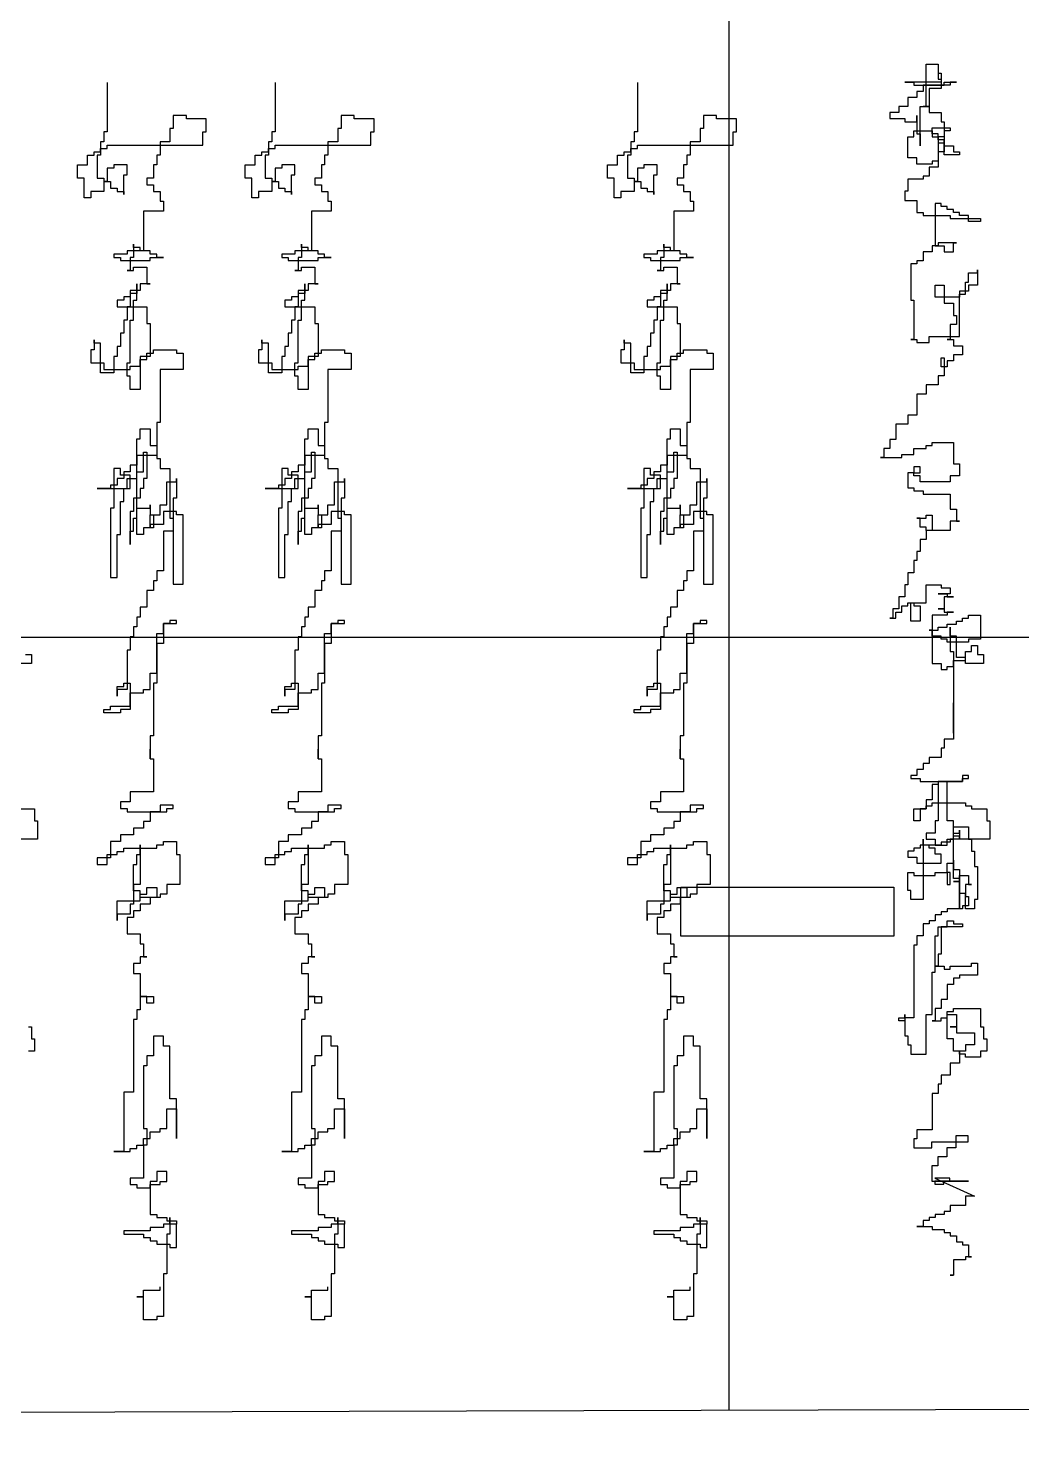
# Model space of a CAD drawing. Extents: x 225307 to 340959, y 27372 to 84205.
# Drawn here: x 326541 to 327859, y 73647 to 75539 of the extents above; entities that cross this region are included whole.
import ezdxf

# ---------------------------------------------------------------- set-up
doc = ezdxf.new("R2010")
doc.units = 0
doc.header["$MEASUREMENT"] = 0
doc.layers.get('0').update_dxf_attribs({"linetype": 'CONTINUOUS'})
for name, color, linetype in [('3', 7, 'CONTINUOUS'), ('PH', 8, 'CONTINUOUS'), ('道路', 3, 'CONTINUOUS')]:
    doc.layers.add(name, color=color, linetype=linetype)

msp = doc.modelspace()

# ---------------------------------------------------------------- linework, layer by layer
at = {"color": 251}
for points in [[(327748.5, 75491.6), (327748.5, 75479.5), (327752.6, 75479.5), (327752.6, 75467.5), (327704.3, 75467.5), (327716.4, 75467.5), (327716.4, 75463.5), (327756.6, 75463.5), (327756.6, 75467.5), (327772.7, 75467.5), (327764.6, 75467.5), (327764.6, 75463.5), (327728.4, 75463.5), (327728.4, 75455.4), (327720.4, 75455.4), (327720.4, 75447.4), (327708.3, 75447.4), (327708.3, 75435.3), (327696.3, 75435.3), (327696.3, 75427.3), (327684.2, 75427.3), (327684.2, 75419.3), (327704.3, 75419.3), (327704.3, 75415.2), (327720.4, 75415.2), (327720.4, 75423.3), (327720.4, 75399.2), (327724.4, 75399.2), (327724.4, 75383.1), (327724.4, 75435.3), (327732.5, 75435.3), (327732.5, 75491.6), (327748.5, 75491.6), (327748.5, 75471.5), (327752.6, 75471.5), (327752.6, 75459.4), (327736.5, 75459.4), (327736.5, 75435.3), (327728.4, 75435.3), (327736.5, 75435.3), (327736.5, 75427.3), (327752.6, 75427.3), (327752.6, 75415.2), (327756.6, 75415.2), (327756.6, 75375.1), (327748.5, 75375.1), (327748.5, 75363), (327740.5, 75363), (327740.5, 75359), (327720.4, 75359), (327720.4, 75367), (327708.3, 75367), (327708.3, 75395.2), (327716.4, 75395.2), (327716.4, 75403.2), (327740.5, 75403.2), (327740.5, 75395.2), (327748.5, 75395.2), (327748.5, 75387.1), (327756.6, 75387.1), (327756.6, 75383.1), (327768.7, 75383.1), (327768.7, 75375.1), (327776.7, 75375.1), (327776.7, 75371.1), (327756.6, 75371.1), (327756.6, 75391.1), (327748.5, 75391.1), (327748.5, 75399.2), (327740.5, 75399.2), (327740.5, 75407.2), (327764.6, 75407.2), (327764.6, 75403.2), (327756.6, 75403.2), (327756.6, 75395.2), (327748.5, 75395.2), (327748.5, 75355), (327736.5, 75355), (327736.5, 75342.9), (327728.4, 75342.9), (327728.4, 75338.9), (327708.3, 75338.9), (327708.3, 75322.8), (327704.3, 75322.8), (327704.3, 75310.8), (327720.4, 75310.8), (327720.4, 75294.7), (327728.4, 75294.7), (327728.4, 75290.7), (327764.6, 75290.7), (327764.6, 75286.7), (327804.8, 75286.7), (327804.8, 75282.7), (327788.8, 75282.7), (327788.8, 75290.7), (327776.7, 75290.7), (327776.7, 75294.7), (327768.7, 75294.7), (327768.7, 75298.7), (327760.6, 75298.7), (327760.6, 75302.7), (327752.6, 75302.7), (327752.6, 75306.8), (327744.5, 75306.8), (327744.5, 75250.5), (327756.6, 75250.5), (327756.6, 75242.5), (327768.7, 75242.5), (327768.7, 75254.5), (327772.7, 75254.5), (327748.5, 75254.5), (327748.5, 75250.5), (327740.5, 75250.5), (327740.5, 75242.5), (327728.4, 75242.5), (327728.4, 75230.4), (327720.4, 75230.4), (327720.4, 75226.4), (327712.4, 75226.4), (327712.4, 75178.2), (327716.4, 75178.2), (327716.4, 75126), (327712.4, 75126), (327720.4, 75126), (327720.4, 75121.9), (327736.5, 75121.9), (327736.5, 75130), (327776.7, 75130), (327776.7, 75186.2), (327784.7, 75186.2), (327784.7, 75202.3), (327788.8, 75202.3), (327788.8, 75214.4), (327800.8, 75214.4), (327800.8, 75218.4), (327800.8, 75198.3), (327788.8, 75198.3), (327788.8, 75190.2), (327776.7, 75190.2), (327776.7, 75182.2), (327744.5, 75182.2), (327744.5, 75198.3), (327756.6, 75198.3), (327756.6, 75174.2), (327768.7, 75174.2), (327768.7, 75158.1), (327772.7, 75158.1), (327772.7, 75146), (327764.6, 75146), (327764.6, 75126), (327760.6, 75126), (327768.7, 75126), (327768.7, 75117.9), (327780.7, 75117.9), (327780.7, 75105.9), (327768.7, 75105.9), (327768.7, 75097.8), (327760.6, 75097.8), (327760.6, 75089.8), (327752.6, 75089.8), (327752.6, 75101.8), (327756.6, 75101.8), (327756.6, 75077.7), (327748.5, 75077.7), (327748.5, 75065.7), (327732.5, 75065.7), (327732.5, 75053.6), (327720.4, 75053.6), (327720.4, 75025.5), (327708.3, 75025.5), (327708.3, 75013.5), (327692.2, 75013.5), (327692.2, 74993.4), (327684.2, 74993.4), (327684.2, 74981.3), (327676.2, 74981.3), (327676.2, 74969.3), (327672.1, 74969.3), (327700.3, 74969.3), (327700.3, 74973.3), (327716.4, 74973.3), (327716.4, 74981.3), (327732.5, 74981.3), (327732.5, 74985.3), (327740.5, 74985.3), (327740.5, 74989.3), (327768.7, 74989.3), (327768.7, 74961.2), (327776.7, 74961.2), (327776.7, 74945.1), (327764.6, 74945.1), (327764.6, 74937.1), (327724.4, 74937.1), (327724.4, 74945.1), (327716.4, 74945.1), (327716.4, 74949.2), (327724.4, 74949.2), (327724.4, 74957.2), (327716.4, 74957.2), (327716.4, 74949.2), (327708.3, 74949.2), (327708.3, 74929.1), (327716.4, 74929.1), (327716.4, 74925.1), (327728.4, 74925.1), (327728.4, 74921), (327764.6, 74921), (327764.6, 74901), (327772.7, 74901), (327772.7, 74884.9), (327776.7, 74884.9), (327764.6, 74884.9), (327764.6, 74872.8), (327732.5, 74872.8), (327732.5, 74876.8), (327724.4, 74876.8), (327724.4, 74888.9), (327720.4, 74888.9), (327732.5, 74888.9), (327732.5, 74892.9), (327740.5, 74892.9), (327740.5, 74872.8), (327732.5, 74872.8), (327732.5, 74860.8), (327724.4, 74860.8), (327724.4, 74844.7), (327720.4, 74844.7), (327720.4, 74832.6), (327716.4, 74832.6), (327716.4, 74816.6), (327708.3, 74816.6), (327708.3, 74800.5), (327704.3, 74800.5), (327704.3, 74784.4), (327696.3, 74784.4), (327696.3, 74768.4), (327688.2, 74768.4), (327688.2, 74756.3), (327684.2, 74756.3), (327692.2, 74756.3), (327692.2, 74764.3), (327700.3, 74764.3), (327700.3, 74772.4), (327708.3, 74772.4), (327708.3, 74776.4), (327716.4, 74776.4), (327716.4, 74772.4), (327724.4, 74772.4), (327724.4, 74752.3), (327712.4, 74752.3), (327712.4, 74776.4), (327732.5, 74776.4), (327732.5, 74800.5), (327752.6, 74800.5), (327752.6, 74796.5), (327764.6, 74796.5), (327764.6, 74788.4), (327748.5, 74788.4), (327760.6, 74788.4), (327760.6, 74784.4), (327768.7, 74784.4), (327756.6, 74784.4), (327756.6, 74768.4), (327748.5, 74768.4), (327756.6, 74768.4), (327756.6, 74764.3), (327768.7, 74764.3), (327760.6, 74764.3), (327760.6, 74760.3), (327740.5, 74760.3), (327740.5, 74740.2), (327736.5, 74740.2), (327748.5, 74740.2), (327748.5, 74744.3), (327760.6, 74744.3), (327760.6, 74748.3), (327772.7, 74748.3), (327772.7, 74752.3), (327780.7, 74752.3), (327780.7, 74756.3), (327788.8, 74756.3), (327788.8, 74760.3), (327804.8, 74760.3), (327804.8, 74728.2), (327788.8, 74728.2), (327788.8, 74724.2), (327760.6, 74724.2), (327760.6, 74728.2), (327752.6, 74728.2), (327752.6, 74732.2), (327740.5, 74732.2), (327740.5, 74740.2), (327740.5, 74696), (327752.6, 74696), (327752.6, 74688), (327760.6, 74688), (327760.6, 74692), (327768.7, 74692), (327768.7, 74700.1), (327784.7, 74700.1), (327784.7, 74712.1), (327792.8, 74712.1), (327792.8, 74720.1), (327800.8, 74720.1), (327800.8, 74708.1), (327808.9, 74708.1), (327808.9, 74696), (327784.7, 74696), (327784.7, 74704.1), (327772.7, 74704.1), (327772.7, 74732.2), (327764.6, 74732.2), (327764.6, 74744.3), (327764.6, 74712.1), (327768.7, 74712.1), (327768.7, 74603.6), (327768.7, 74643.8), (327768.7, 74595.6), (327756.6, 74595.6), (327756.6, 74583.5), (327752.6, 74583.5), (327752.6, 74571.5), (327736.5, 74571.5), (327736.5, 74563.4), (327728.4, 74563.4), (327728.4, 74555.4), (327720.4, 74555.4), (327720.4, 74547.4), (327712.4, 74547.4), (327712.4, 74543.4), (327724.4, 74543.4), (327724.4, 74539.3), (327780.7, 74539.3), (327780.7, 74543.4), (327788.8, 74543.4), (327788.8, 74547.4), (327780.7, 74547.4), (327780.7, 74539.3), (327748.5, 74539.3), (327748.5, 74535.3), (327740.5, 74535.3), (327740.5, 74515.2), (327732.5, 74515.2), (327732.5, 74503.2), (327724.4, 74503.2), (327724.4, 74487.1), (327716.4, 74487.1), (327716.4, 74503.2), (327732.5, 74503.2), (327732.5, 74507.2), (327740.5, 74507.2), (327740.5, 74511.2), (327784.7, 74511.2), (327784.7, 74507.2), (327792.8, 74507.2), (327792.8, 74503.2), (327812.9, 74503.2), (327812.9, 74487.1), (327816.9, 74487.1), (327816.9, 74463), (327776.7, 74463), (327776.7, 74467), (327768.7, 74467), (327768.7, 74487.1), (327760.6, 74487.1), (327760.6, 74539.3), (327748.5, 74539.3), (327748.5, 74487.1), (327744.5, 74487.1), (327744.5, 74471), (327732.5, 74471), (327732.5, 74463), (327744.5, 74463), (327744.5, 74455), (327760.6, 74455), (327760.6, 74463), (327768.7, 74463), (327768.7, 74471), (327776.7, 74471), (327776.7, 74475), (327776.7, 74463), (327764.6, 74463), (327764.6, 74459), (327752.6, 74459), (327752.6, 74455), (327724.4, 74455), (327724.4, 74450.9), (327716.4, 74450.9), (327716.4, 74446.9), (327708.3, 74446.9), (327708.3, 74438.9), (327720.4, 74438.9), (327720.4, 74430.9), (327752.6, 74430.9), (327752.6, 74442.9), (327744.5, 74442.9), (327744.5, 74450.9), (327736.5, 74450.9), (327736.5, 74455), (327728.4, 74455), (327728.4, 74463), (327728.4, 74382.6), (327712.4, 74382.6), (327712.4, 74394.7), (327708.3, 74394.7), (327708.3, 74418.8), (327716.4, 74418.8), (327716.4, 74414.8), (327744.5, 74414.8), (327744.5, 74418.8), (327760.6, 74418.8), (327760.6, 74402.7), (327764.6, 74402.7), (327764.6, 74418.8), (327760.6, 74418.8), (327760.6, 74430.9), (327768.7, 74430.9), (327768.7, 74434.9), (327768.7, 74422.8), (327776.7, 74422.8), (327776.7, 74370.6), (327776.7, 74410.8), (327768.7, 74410.8), (327768.7, 74479.1), (327788.8, 74479.1), (327788.8, 74463), (327792.8, 74463), (327792.8, 74446.9), (327796.8, 74446.9), (327796.8, 74426.8), (327800.8, 74426.8), (327800.8, 74382.6), (327796.8, 74382.6), (327796.8, 74370.6), (327784.7, 74370.6), (327784.7, 74390.7), (327776.7, 74390.7), (327776.7, 74406.7), (327768.7, 74406.7), (327776.7, 74406.7), (327776.7, 74414.8), (327788.8, 74414.8), (327788.8, 74402.7), (327792.8, 74402.7), (327784.7, 74402.7), (327784.7, 74386.7), (327788.8, 74386.7), (327788.8, 74374.6), (327780.7, 74374.6), (327780.7, 74370.6), (327760.6, 74370.6), (327760.6, 74366.6), (327752.6, 74366.6), (327752.6, 74362.5), (327744.5, 74362.5), (327744.5, 74354.5), (327736.5, 74354.5), (327736.5, 74350.5), (327728.4, 74350.5), (327728.4, 74334.4), (327720.4, 74334.4), (327720.4, 74322.4), (327716.4, 74322.4), (327716.4, 74225.9), (327704.3, 74225.9), (327704.3, 74221.9), (327696.3, 74221.9), (327696.3, 74225.9), (327704.3, 74225.9), (327704.3, 74230), (327704.3, 74201.8), (327708.3, 74201.8), (327708.3, 74189.8), (327712.4, 74189.8), (327712.4, 74177.7), (327732.5, 74177.7), (327732.5, 74230), (327740.5, 74230), (327740.5, 74286.2), (327744.5, 74286.2), (327744.5, 74334.4), (327748.5, 74334.4), (327748.5, 74346.5), (327760.6, 74346.5), (327760.6, 74354.5), (327768.7, 74354.5), (327768.7, 74350.5), (327780.7, 74350.5), (327780.7, 74346.5), (327752.6, 74346.5), (327752.6, 74310.3), (327748.5, 74310.3), (327748.5, 74294.2), (327744.5, 74294.2), (327756.6, 74294.2), (327756.6, 74290.2), (327764.6, 74290.2), (327764.6, 74294.2), (327792.8, 74294.2), (327792.8, 74298.3), (327800.8, 74298.3), (327800.8, 74282.2), (327776.7, 74282.2), (327776.7, 74278.2), (327768.7, 74278.2), (327768.7, 74270.1), (327760.6, 74270.1), (327760.6, 74250), (327752.6, 74250), (327752.6, 74238), (327744.5, 74238), (327744.5, 74221.9), (327740.5, 74221.9), (327752.6, 74221.9), (327752.6, 74225.9), (327760.6, 74225.9), (327760.6, 74234), (327768.7, 74234), (327768.7, 74238), (327804.8, 74238), (327804.8, 74213.9), (327808.9, 74213.9), (327808.9, 74197.8), (327812.9, 74197.8), (327812.9, 74181.7), (327804.8, 74181.7), (327804.8, 74173.7), (327784.7, 74173.7), (327784.7, 74177.7), (327776.7, 74177.7), (327776.7, 74181.7), (327768.7, 74181.7), (327768.7, 74197.8), (327760.6, 74197.8), (327760.6, 74230), (327772.7, 74230), (327772.7, 74213.9), (327764.6, 74213.9), (327772.7, 74213.9), (327772.7, 74205.8), (327796.8, 74205.8), (327796.8, 74189.8), (327784.7, 74189.8), (327784.7, 74181.7), (327776.7, 74181.7), (327776.7, 74165.7), (327764.6, 74165.7), (327764.6, 74149.6), (327752.6, 74149.6), (327752.6, 74137.5), (327748.5, 74137.5), (327748.5, 74125.5), (327740.5, 74125.5), (327740.5, 74077.3), (327720.4, 74077.3), (327720.4, 74065.2), (327716.4, 74065.2), (327716.4, 74053.2), (327739.9, 74053.2), (327739.9, 74061.2), (327788.2, 74061.2), (327788.2, 74069.2), (327772.1, 74069.2), (327772.1, 74053.2), (327760, 74053.2), (327760, 74041.1), (327748, 74041.1), (327748, 74029.1), (327739.9, 74029.1), (327739.9, 74009), (327788.8, 74009), (327744, 74009), (327744, 74004.9), (327756, 74004.9), (327756, 74009), (327764.1, 74009), (327764.1, 74013), (327744, 74013), (327796.8, 73988.9), (327784.7, 73988.9), (327784.7, 73976.8), (327764.6, 73976.8), (327764.6, 73968.8), (327756.6, 73968.8), (327756.6, 73964.8), (327744.5, 73964.8), (327744.5, 73960.8), (327736.5, 73960.8), (327736.5, 73956.7), (327728.4, 73956.7), (327728.4, 73948.7), (327720.4, 73948.7), (327740.5, 73948.7), (327740.5, 73944.7), (327756.6, 73944.7), (327756.6, 73940.7), (327764.6, 73940.7), (327764.6, 73936.6), (327772.7, 73936.6), (327772.7, 73928.6), (327780.7, 73928.6), (327780.7, 73924.6), (327788.8, 73924.6), (327788.8, 73908.5), (327792.8, 73908.5), (327784.7, 73908.5), (327784.7, 73904.5), (327768.7, 73904.5), (327768.7, 73884.4), (327764.6, 73884.4), (327768.7, 73884.4)], [(326645.4, 75467.3), (326645.4, 75401.6), (326641, 75401.6), (326641, 75388.4), (326636.6, 75388.4), (326636.6, 75370.9), (326632.2, 75370.9), (326632.2, 75340.3), (326641, 75340.3), (326641, 75335.9), (326649.7, 75335.9), (326649.7, 75327.1), (326658.5, 75327.1), (326658.5, 75322.7), (326667.3, 75322.7), (326667.3, 75318.4), (326667.3, 75344.6), (326671.7, 75344.6), (326671.7, 75357.8), (326654.1, 75357.8), (326654.1, 75353.4), (326645.4, 75353.4), (326645.4, 75335.9), (326641, 75335.9), (326641, 75322.7), (326623.4, 75322.7), (326623.4, 75314), (326614.7, 75314), (326614.7, 75340.3), (326605.9, 75340.3), (326605.9, 75357.8), (326619, 75357.8), (326619, 75370.9), (326627.8, 75370.9), (326627.8, 75375.3), (326636.6, 75375.3), (326636.6, 75379.7), (326645.4, 75379.7), (326645.4, 75384.1), (326772.5, 75384.1), (326772.5, 75401.6), (326776.9, 75401.6), (326776.9, 75419.1), (326750.6, 75419.1), (326750.6, 75423.5), (326733, 75423.5), (326733, 75406), (326728.6, 75406), (326728.6, 75388.4), (326715.5, 75388.4), (326715.5, 75370.9), (326711.1, 75370.9), (326711.1, 75357.8), (326706.7, 75357.8), (326706.7, 75340.3), (326698, 75340.3), (326698, 75331.5), (326706.7, 75331.5), (326706.7, 75322.7), (326715.5, 75322.7), (326715.5, 75309.6), (326719.9, 75309.6), (326719.9, 75296.5), (326693.6, 75296.5), (326693.6, 75243.9), (326671.7, 75243.9), (326671.7, 75239.5), (326654.1, 75239.5), (326654.1, 75235.1), (326662.9, 75235.1), (326662.9, 75230.8), (326702.3, 75230.8), (326702.3, 75235.1), (326719.9, 75235.1), (326711.1, 75235.1), (326711.1, 75239.5), (326702.3, 75239.5), (326702.3, 75243.9), (326689.2, 75243.9), (326689.2, 75248.3), (326680.4, 75248.3), (326680.4, 75252.7), (326680.4, 75235.1), (326676, 75235.1), (326676, 75217.6), (326671.7, 75217.6), (326680.4, 75217.6), (326680.4, 75222), (326698, 75222), (326698, 75200.1), (326702.3, 75200.1), (326689.2, 75200.1), (326689.2, 75191.3), (326676, 75191.3), (326676, 75182.6), (326667.3, 75182.6), (326667.3, 75178.2), (326658.5, 75178.2), (326658.5, 75169.4), (326698, 75169.4), (326698, 75147.5), (326702.3, 75147.5), (326702.3, 75103.7), (326689.2, 75103.7), (326689.2, 75059.9), (326676, 75059.9), (326676, 75077.5), (326671.7, 75077.5), (326671.7, 75095), (326676, 75095), (326676, 75151.9), (326680.4, 75151.9), (326680.4, 75178.2), (326684.8, 75178.2), (326684.8, 75200.1), (326684.8, 75187), (326676, 75187), (326676, 75169.4), (326671.7, 75169.4), (326671.7, 75151.9), (326667.3, 75151.9), (326667.3, 75134.4), (326662.9, 75134.4), (326662.9, 75116.9), (326658.5, 75116.9), (326658.5, 75103.7), (326654.1, 75103.7), (326654.1, 75081.8), (326636.6, 75081.8), (326636.6, 75121.3), (326627.8, 75121.3), (326627.8, 75125.6), (326627.8, 75112.5), (326623.4, 75112.5), (326623.4, 75095), (326641, 75095), (326641, 75086.2), (326676, 75086.2), (326676, 75090.6), (326689.2, 75090.6), (326689.2, 75099.4), (326698, 75099.4), (326698, 75108.1), (326706.7, 75108.1), (326706.7, 75112.5), (326737.4, 75112.5), (326737.4, 75108.1), (326746.2, 75108.1), (326746.2, 75086.2), (326715.5, 75086.2), (326715.5, 75016.1), (326711.1, 75016.1), (326711.1, 74972.3), (326684.8, 74972.3), (326684.8, 74959.2), (326676, 74959.2), (326676, 74950.4), (326667.3, 74950.4), (326667.3, 74941.7), (326658.5, 74941.7), (326658.5, 74932.9), (326649.7, 74932.9), (326649.7, 74928.5), (326632.2, 74928.5), (326676, 74928.5), (326676, 74946.1), (326662.9, 74946.1), (326662.9, 74954.8), (326654.1, 74954.8), (326654.1, 74902.3), (326649.7, 74902.3), (326649.7, 74810.3), (326658.5, 74810.3), (326658.5, 74867.2), (326662.9, 74867.2), (326662.9, 74911), (326667.3, 74911), (326667.3, 74928.5), (326671.7, 74928.5), (326671.7, 74941.7), (326684.8, 74941.7), (326684.8, 74950.4), (326693.6, 74950.4), (326693.6, 74976.7), (326698, 74976.7), (326698, 74941.7), (326693.6, 74941.7), (326693.6, 74928.5), (326689.2, 74928.5), (326689.2, 74915.4), (326680.4, 74915.4), (326680.4, 74897.9), (326676, 74897.9), (326676, 74854.1), (326676, 74871.6), (326680.4, 74871.6), (326680.4, 74889.1), (326684.8, 74889.1), (326684.8, 74902.3), (326702.3, 74902.3), (326702.3, 74906.6), (326702.3, 74893.5), (326706.7, 74893.5), (326706.7, 74876), (326693.6, 74876), (326693.6, 74867.2), (326684.8, 74867.2), (326684.8, 74994.2), (326689.2, 74994.2), (326689.2, 75007.4), (326702.3, 75007.4), (326702.3, 74985.5), (326711.1, 74985.5), (326711.1, 74968), (326715.5, 74968), (326715.5, 74954.8), (326728.6, 74954.8), (326728.6, 74889.1), (326733, 74889.1), (326733, 74801.5), (326746.2, 74801.5), (326746.2, 74893.5), (326737.4, 74893.5), (326737.4, 74897.9), (326719.9, 74897.9), (326719.9, 74880.4), (326702.3, 74880.4), (326702.3, 74876), (326702.3, 74893.5), (326715.5, 74893.5), (326715.5, 74906.6), (326724.3, 74906.6), (326724.3, 74937.3), (326737.4, 74937.3), (326737.4, 74941.7), (326737.4, 74915.4), (326733, 74915.4), (326733, 74871.6), (326719.9, 74871.6), (326719.9, 74819), (326711.1, 74819), (326711.1, 74805.9), (326706.7, 74805.9), (326706.7, 74792.8), (326698, 74792.8), (326698, 74770.9), (326689.2, 74770.9), (326689.2, 74757.7), (326684.8, 74757.7), (326684.8, 74744.6), (326680.4, 74744.6), (326680.4, 74731.4), (326676, 74731.4), (326676, 74713.9), (326671.7, 74713.9), (326671.7, 74661.4), (326658.5, 74661.4), (326658.5, 74652.6), (326658.5, 74665.7), (326667.3, 74665.7), (326667.3, 74670.1), (326676, 74670.1), (326676, 74635.1), (326662.9, 74635.1), (326662.9, 74630.7), (326641, 74630.7), (326641, 74635.1), (326649.7, 74635.1), (326649.7, 74639.5), (326676, 74639.5), (326676, 74657), (326693.6, 74657), (326693.6, 74661.4), (326702.3, 74661.4), (326702.3, 74683.3), (326711.1, 74683.3), (326711.1, 74735.8), (326719.9, 74735.8), (326719.9, 74749), (326737.4, 74749), (326737.4, 74753.3), (326728.6, 74753.3), (326728.6, 74749), (326719.9, 74749), (326719.9, 74722.7), (326711.1, 74722.7), (326711.1, 74670.1), (326706.7, 74670.1), (326706.7, 74600), (326702.3, 74600), (326702.3, 74569.4), (326702.3, 74582.5), (326702.3, 74569.4), (326706.7, 74569.4), (326706.7, 74525.6), (326676, 74525.6), (326676, 74512.4), (326662.9, 74512.4), (326662.9, 74503.7), (326671.7, 74503.7), (326671.7, 74499.3), (326724.3, 74499.3), (326724.3, 74503.7), (326733, 74503.7), (326733, 74508.1), (326715.5, 74508.1), (326715.5, 74499.3), (326702.3, 74499.3), (326702.3, 74486.2), (326693.6, 74486.2), (326693.6, 74477.4), (326680.4, 74477.4), (326680.4, 74468.6), (326662.9, 74468.6), (326662.9, 74459.9), (326649.7, 74459.9), (326649.7, 74438), (326632.2, 74438), (326632.2, 74429.2), (326645.4, 74429.2), (326645.4, 74442.4), (326658.5, 74442.4), (326658.5, 74446.7), (326667.3, 74446.7), (326667.3, 74451.1), (326711.1, 74451.1), (326711.1, 74455.5), (326719.9, 74455.5), (326719.9, 74459.9), (326737.4, 74459.9), (326737.4, 74442.4), (326741.8, 74442.4), (326741.8, 74402.9), (326724.3, 74402.9), (326724.3, 74389.8), (326715.5, 74389.8), (326715.5, 74385.4), (326689.2, 74385.4), (326689.2, 74394.2), (326680.4, 74394.2), (326680.4, 74429.2), (326684.8, 74429.2), (326684.8, 74442.4), (326689.2, 74442.4), (326689.2, 74455.5), (326689.2, 74402.9), (326680.4, 74402.9), (326680.4, 74376.7), (326676, 74376.7), (326676, 74363.5), (326658.5, 74363.5), (326658.5, 74354.8), (326658.5, 74381), (326689.2, 74381), (326689.2, 74389.8), (326698, 74389.8), (326698, 74398.6), (326711.1, 74398.6), (326711.1, 74385.4), (326702.3, 74385.4), (326702.3, 74376.7), (326689.2, 74376.7), (326689.2, 74367.9), (326680.4, 74367.9), (326680.4, 74359.1), (326671.7, 74359.1), (326671.7, 74337.2), (326689.2, 74337.2), (326689.2, 74324.1), (326693.6, 74324.1), (326693.6, 74306.6), (326698, 74306.6), (326689.2, 74306.6), (326689.2, 74297.8), (326680.4, 74297.8), (326680.4, 74284.7), (326689.2, 74284.7), (326689.2, 74254), (326706.7, 74254), (326706.7, 74245.3), (326698, 74245.3), (326698, 74254), (326689.2, 74254), (326689.2, 74236.5), (326684.8, 74236.5), (326684.8, 74223.4), (326680.4, 74223.4), (326680.4, 74127), (326667.3, 74127), (326667.3, 74048.2), (326654.1, 74048.2), (326676, 74048.2), (326676, 74052.5), (326684.8, 74052.5), (326684.8, 74056.9), (326693.6, 74056.9), (326693.6, 74065.7), (326702.3, 74065.7), (326702.3, 74074.4), (326715.5, 74074.4), (326715.5, 74078.8), (326724.3, 74078.8), (326724.3, 74105.1), (326737.4, 74105.1), (326737.4, 74065.7), (326737.4, 74118.2), (326728.6, 74118.2), (326728.6, 74188.3), (326719.9, 74188.3), (326719.9, 74201.5), (326706.7, 74201.5), (326706.7, 74175.2), (326698, 74175.2), (326698, 74162), (326693.6, 74162), (326693.6, 74078.8), (326698, 74078.8), (326698, 74056.9), (326693.6, 74056.9), (326693.6, 74013.1), (326676, 74013.1), (326676, 74004.4), (326684.8, 74004.4), (326684.8, 74000), (326702.3, 74000), (326702.3, 74004.4), (326715.5, 74004.4), (326715.5, 74008.7), (326724.3, 74008.7), (326724.3, 74021.9), (326711.1, 74021.9), (326711.1, 74008.7), (326702.3, 74008.7), (326702.3, 73964.9), (326711.1, 73964.9), (326711.1, 73960.6), (326724.3, 73960.6), (326724.3, 73956.2), (326737.4, 73956.2), (326737.4, 73951.8), (326719.9, 73951.8), (326719.9, 73947.4), (326702.3, 73947.4), (326702.3, 73943), (326667.3, 73943), (326667.3, 73938.7), (326693.6, 73938.7), (326693.6, 73934.3), (326702.3, 73934.3), (326702.3, 73929.9), (326711.1, 73929.9), (326711.1, 73925.5), (326728.6, 73925.5), (326728.6, 73921.1), (326737.4, 73921.1), (326737.4, 73951.8), (326728.6, 73951.8), (326728.6, 73960.6), (326728.6, 73938.7), (326724.3, 73938.7), (326724.3, 73886.1), (326719.9, 73886.1), (326719.9, 73829.2), (326711.1, 73829.2), (326711.1, 73824.8), (326693.6, 73824.8), (326693.6, 73855.4), (326684.8, 73855.4), (326693.6, 73855.4), (326693.6, 73864.2), (326715.5, 73864.2), (326715.5, 73868.6)], [(326868.2, 75467.3), (326868.2, 75401.6), (326863.8, 75401.6), (326863.8, 75388.4), (326859.4, 75388.4), (326859.4, 75370.9), (326855, 75370.9), (326855, 75340.3), (326863.8, 75340.3), (326863.8, 75335.9), (326872.6, 75335.9), (326872.6, 75327.1), (326881.3, 75327.1), (326881.3, 75322.7), (326890.1, 75322.7), (326890.1, 75318.4), (326890.1, 75344.6), (326894.5, 75344.6), (326894.5, 75357.8), (326877, 75357.8), (326877, 75353.4), (326868.2, 75353.4), (326868.2, 75335.9), (326863.8, 75335.9), (326863.8, 75322.7), (326846.3, 75322.7), (326846.3, 75314), (326837.5, 75314), (326837.5, 75340.3), (326828.7, 75340.3), (326828.7, 75357.8), (326841.9, 75357.8), (326841.9, 75370.9), (326850.7, 75370.9), (326850.7, 75375.3), (326859.4, 75375.3), (326859.4, 75379.7), (326868.2, 75379.7), (326868.2, 75384.1), (326995.3, 75384.1), (326995.3, 75401.6), (326999.7, 75401.6), (326999.7, 75419.1), (326973.4, 75419.1), (326973.4, 75423.5), (326955.9, 75423.5), (326955.9, 75406), (326951.5, 75406), (326951.5, 75388.4), (326938.3, 75388.4), (326938.3, 75370.9), (326934, 75370.9), (326934, 75357.8), (326929.6, 75357.8), (326929.6, 75340.3), (326920.8, 75340.3), (326920.8, 75331.5), (326929.6, 75331.5), (326929.6, 75322.7), (326938.3, 75322.7), (326938.3, 75309.6), (326942.7, 75309.6), (326942.7, 75296.5), (326916.4, 75296.5), (326916.4, 75243.9), (326894.5, 75243.9), (326894.5, 75239.5), (326877, 75239.5), (326877, 75235.1), (326885.7, 75235.1), (326885.7, 75230.8), (326925.2, 75230.8), (326925.2, 75235.1), (326942.7, 75235.1), (326934, 75235.1), (326934, 75239.5), (326925.2, 75239.5), (326925.2, 75243.9), (326912, 75243.9), (326912, 75248.3), (326903.3, 75248.3), (326903.3, 75252.7), (326903.3, 75235.1), (326898.9, 75235.1), (326898.9, 75217.6), (326894.5, 75217.6), (326903.3, 75217.6), (326903.3, 75222), (326920.8, 75222), (326920.8, 75200.1), (326925.2, 75200.1), (326912, 75200.1), (326912, 75191.3), (326898.9, 75191.3), (326898.9, 75182.6), (326890.1, 75182.6), (326890.1, 75178.2), (326881.3, 75178.2), (326881.3, 75169.4), (326920.8, 75169.4), (326920.8, 75147.5), (326925.2, 75147.5), (326925.2, 75103.7), (326912, 75103.7), (326912, 75059.9), (326898.9, 75059.9), (326898.9, 75077.5), (326894.5, 75077.5), (326894.5, 75095), (326898.9, 75095), (326898.9, 75151.9), (326903.3, 75151.9), (326903.3, 75178.2), (326907.6, 75178.2), (326907.6, 75200.1), (326907.6, 75187), (326898.9, 75187), (326898.9, 75169.4), (326894.5, 75169.4), (326894.5, 75151.9), (326890.1, 75151.9), (326890.1, 75134.4), (326885.7, 75134.4), (326885.7, 75116.9), (326881.3, 75116.9), (326881.3, 75103.7), (326877, 75103.7), (326877, 75081.8), (326859.4, 75081.8), (326859.4, 75121.3), (326850.7, 75121.3), (326850.7, 75125.6), (326850.7, 75112.5), (326846.3, 75112.5), (326846.3, 75095), (326863.8, 75095), (326863.8, 75086.2), (326898.9, 75086.2), (326898.9, 75090.6), (326912, 75090.6), (326912, 75099.4), (326920.8, 75099.4), (326920.8, 75108.1), (326929.6, 75108.1), (326929.6, 75112.5), (326960.3, 75112.5), (326960.3, 75108.1), (326969, 75108.1), (326969, 75086.2), (326938.3, 75086.2), (326938.3, 75016.1), (326934, 75016.1), (326934, 74972.3), (326907.6, 74972.3), (326907.6, 74959.2), (326898.9, 74959.2), (326898.9, 74950.4), (326890.1, 74950.4), (326890.1, 74941.7), (326881.3, 74941.7), (326881.3, 74932.9), (326872.6, 74932.9), (326872.6, 74928.5), (326855, 74928.5), (326898.9, 74928.5), (326898.9, 74946.1), (326885.7, 74946.1), (326885.7, 74954.8), (326877, 74954.8), (326877, 74902.3), (326872.6, 74902.3), (326872.6, 74810.3), (326881.3, 74810.3), (326881.3, 74867.2), (326885.7, 74867.2), (326885.7, 74911), (326890.1, 74911), (326890.1, 74928.5), (326894.5, 74928.5), (326894.5, 74941.7), (326907.6, 74941.7), (326907.6, 74950.4), (326916.4, 74950.4), (326916.4, 74976.7), (326920.8, 74976.7), (326920.8, 74941.7), (326916.4, 74941.7), (326916.4, 74928.5), (326912, 74928.5), (326912, 74915.4), (326903.3, 74915.4), (326903.3, 74897.9), (326898.9, 74897.9), (326898.9, 74854.1), (326898.9, 74871.6), (326903.3, 74871.6), (326903.3, 74889.1), (326907.6, 74889.1), (326907.6, 74902.3), (326925.2, 74902.3), (326925.2, 74906.6), (326925.2, 74893.5), (326929.6, 74893.5), (326929.6, 74876), (326916.4, 74876), (326916.4, 74867.2), (326907.6, 74867.2), (326907.6, 74994.2), (326912, 74994.2), (326912, 75007.4), (326925.2, 75007.4), (326925.2, 74985.5), (326934, 74985.5), (326934, 74968), (326938.3, 74968), (326938.3, 74954.8), (326951.5, 74954.8), (326951.5, 74889.1), (326955.9, 74889.1), (326955.9, 74801.5), (326969, 74801.5), (326969, 74893.5), (326960.3, 74893.5), (326960.3, 74897.9), (326942.7, 74897.9), (326942.7, 74880.4), (326925.2, 74880.4), (326925.2, 74876), (326925.2, 74893.5), (326938.3, 74893.5), (326938.3, 74906.6), (326947.1, 74906.6), (326947.1, 74937.3), (326960.3, 74937.3), (326960.3, 74941.7), (326960.3, 74915.4), (326955.9, 74915.4), (326955.9, 74871.6), (326942.7, 74871.6), (326942.7, 74819), (326934, 74819), (326934, 74805.9), (326929.6, 74805.9), (326929.6, 74792.8), (326920.8, 74792.8), (326920.8, 74770.9), (326912, 74770.9), (326912, 74757.7), (326907.6, 74757.7), (326907.6, 74744.6), (326903.3, 74744.6), (326903.3, 74731.4), (326898.9, 74731.4), (326898.9, 74713.9), (326894.5, 74713.9), (326894.5, 74661.4), (326881.3, 74661.4), (326881.3, 74652.6), (326881.3, 74665.7), (326890.1, 74665.7), (326890.1, 74670.1), (326898.9, 74670.1), (326898.9, 74635.1), (326885.7, 74635.1), (326885.7, 74630.7), (326863.8, 74630.7), (326863.8, 74635.1), (326872.6, 74635.1), (326872.6, 74639.5), (326898.9, 74639.5), (326898.9, 74657), (326916.4, 74657), (326916.4, 74661.4), (326925.2, 74661.4), (326925.2, 74683.3), (326934, 74683.3), (326934, 74735.8), (326942.7, 74735.8), (326942.7, 74749), (326960.3, 74749), (326960.3, 74753.3), (326951.5, 74753.3), (326951.5, 74749), (326942.7, 74749), (326942.7, 74722.7), (326934, 74722.7), (326934, 74670.1), (326929.6, 74670.1), (326929.6, 74600), (326925.2, 74600), (326925.2, 74569.4), (326925.2, 74582.5), (326925.2, 74569.4), (326929.6, 74569.4), (326929.6, 74525.6), (326898.9, 74525.6), (326898.9, 74512.4), (326885.7, 74512.4), (326885.7, 74503.7), (326894.5, 74503.7), (326894.5, 74499.3), (326947.1, 74499.3), (326947.1, 74503.7), (326955.9, 74503.7), (326955.9, 74508.1), (326938.3, 74508.1), (326938.3, 74499.3), (326925.2, 74499.3), (326925.2, 74486.2), (326916.4, 74486.2), (326916.4, 74477.4), (326903.3, 74477.4), (326903.3, 74468.6), (326885.7, 74468.6), (326885.7, 74459.9), (326872.6, 74459.9), (326872.6, 74438), (326855, 74438), (326855, 74429.2), (326868.2, 74429.2), (326868.2, 74442.4), (326881.3, 74442.4), (326881.3, 74446.7), (326890.1, 74446.7), (326890.1, 74451.1), (326934, 74451.1), (326934, 74455.5), (326942.7, 74455.5), (326942.7, 74459.9), (326960.3, 74459.9), (326960.3, 74442.4), (326964.6, 74442.4), (326964.6, 74402.9), (326947.1, 74402.9), (326947.1, 74389.8), (326938.3, 74389.8), (326938.3, 74385.4), (326912, 74385.4), (326912, 74394.2), (326903.3, 74394.2), (326903.3, 74429.2), (326907.6, 74429.2), (326907.6, 74442.4), (326912, 74442.4), (326912, 74455.5), (326912, 74402.9), (326903.3, 74402.9), (326903.3, 74376.7), (326898.9, 74376.7), (326898.9, 74363.5), (326881.3, 74363.5), (326881.3, 74354.8), (326881.3, 74381), (326912, 74381), (326912, 74389.8), (326920.8, 74389.8), (326920.8, 74398.6), (326934, 74398.6), (326934, 74385.4), (326925.2, 74385.4), (326925.2, 74376.7), (326912, 74376.7), (326912, 74367.9), (326903.3, 74367.9), (326903.3, 74359.1), (326894.5, 74359.1), (326894.5, 74337.2), (326912, 74337.2), (326912, 74324.1), (326916.4, 74324.1), (326916.4, 74306.6), (326920.8, 74306.6), (326912, 74306.6), (326912, 74297.8), (326903.3, 74297.8), (326903.3, 74284.7), (326912, 74284.7), (326912, 74254), (326929.6, 74254), (326929.6, 74245.3), (326920.8, 74245.3), (326920.8, 74254), (326912, 74254), (326912, 74236.5), (326907.6, 74236.5), (326907.6, 74223.4), (326903.3, 74223.4), (326903.3, 74127), (326890.1, 74127), (326890.1, 74048.2), (326877, 74048.2), (326898.9, 74048.2), (326898.9, 74052.5), (326907.6, 74052.5), (326907.6, 74056.9), (326916.4, 74056.9), (326916.4, 74065.7), (326925.2, 74065.7), (326925.2, 74074.4), (326938.3, 74074.4), (326938.3, 74078.8), (326947.1, 74078.8), (326947.1, 74105.1), (326960.3, 74105.1), (326960.3, 74065.7), (326960.3, 74118.2), (326951.5, 74118.2), (326951.5, 74188.3), (326942.7, 74188.3), (326942.7, 74201.5), (326929.6, 74201.5), (326929.6, 74175.2), (326920.8, 74175.2), (326920.8, 74162), (326916.4, 74162), (326916.4, 74078.8), (326920.8, 74078.8), (326920.8, 74056.9), (326916.4, 74056.9), (326916.4, 74013.1), (326898.9, 74013.1), (326898.9, 74004.4), (326907.6, 74004.4), (326907.6, 74000), (326925.2, 74000), (326925.2, 74004.4), (326938.3, 74004.4), (326938.3, 74008.7), (326947.1, 74008.7), (326947.1, 74021.9), (326934, 74021.9), (326934, 74008.7), (326925.2, 74008.7), (326925.2, 73964.9), (326934, 73964.9), (326934, 73960.6), (326947.1, 73960.6), (326947.1, 73956.2), (326960.3, 73956.2), (326960.3, 73951.8), (326942.7, 73951.8), (326942.7, 73947.4), (326925.2, 73947.4), (326925.2, 73943), (326890.1, 73943), (326890.1, 73938.7), (326916.4, 73938.7), (326916.4, 73934.3), (326925.2, 73934.3), (326925.2, 73929.9), (326934, 73929.9), (326934, 73925.5), (326951.5, 73925.5), (326951.5, 73921.1), (326960.3, 73921.1), (326960.3, 73951.8), (326951.5, 73951.8), (326951.5, 73960.6), (326951.5, 73938.7), (326947.1, 73938.7), (326947.1, 73886.1), (326942.7, 73886.1), (326942.7, 73829.2), (326934, 73829.2), (326934, 73824.8), (326916.4, 73824.8), (326916.4, 73855.4), (326907.6, 73855.4), (326916.4, 73855.4), (326916.4, 73864.2), (326938.3, 73864.2), (326938.3, 73868.6)], [(327349.2, 75467.3), (327349.2, 75401.6), (327344.8, 75401.6), (327344.8, 75388.4), (327340.4, 75388.4), (327340.4, 75370.9), (327336, 75370.9), (327336, 75340.3), (327344.8, 75340.3), (327344.8, 75335.9), (327353.6, 75335.9), (327353.6, 75327.1), (327362.3, 75327.1), (327362.3, 75322.7), (327371.1, 75322.7), (327371.1, 75318.4), (327371.1, 75344.6), (327375.5, 75344.6), (327375.5, 75357.8), (327357.9, 75357.8), (327357.9, 75353.4), (327349.2, 75353.4), (327349.2, 75335.9), (327344.8, 75335.9), (327344.8, 75322.7), (327327.3, 75322.7), (327327.3, 75314), (327318.5, 75314), (327318.5, 75340.3), (327309.7, 75340.3), (327309.7, 75357.8), (327322.9, 75357.8), (327322.9, 75370.9), (327331.6, 75370.9), (327331.6, 75375.3), (327340.4, 75375.3), (327340.4, 75379.7), (327349.2, 75379.7), (327349.2, 75384.1), (327476.3, 75384.1), (327476.3, 75401.6), (327480.7, 75401.6), (327480.7, 75419.1), (327454.4, 75419.1), (327454.4, 75423.5), (327436.8, 75423.5), (327436.8, 75406), (327432.5, 75406), (327432.5, 75388.4), (327419.3, 75388.4), (327419.3, 75370.9), (327414.9, 75370.9), (327414.9, 75357.8), (327410.5, 75357.8), (327410.5, 75340.3), (327401.8, 75340.3), (327401.8, 75331.5), (327410.5, 75331.5), (327410.5, 75322.7), (327419.3, 75322.7), (327419.3, 75309.6), (327423.7, 75309.6), (327423.7, 75296.5), (327397.4, 75296.5), (327397.4, 75243.9), (327375.5, 75243.9), (327375.5, 75239.5), (327357.9, 75239.5), (327357.9, 75235.1), (327366.7, 75235.1), (327366.7, 75230.8), (327406.2, 75230.8), (327406.2, 75235.1), (327423.7, 75235.1), (327414.9, 75235.1), (327414.9, 75239.5), (327406.2, 75239.5), (327406.2, 75243.9), (327393, 75243.9), (327393, 75248.3), (327384.2, 75248.3), (327384.2, 75252.7), (327384.2, 75235.1), (327379.9, 75235.1), (327379.9, 75217.6), (327375.5, 75217.6), (327384.2, 75217.6), (327384.2, 75222), (327401.8, 75222), (327401.8, 75200.1), (327406.2, 75200.1), (327393, 75200.1), (327393, 75191.3), (327379.9, 75191.3), (327379.9, 75182.6), (327371.1, 75182.6), (327371.1, 75178.2), (327362.3, 75178.2), (327362.3, 75169.4), (327401.8, 75169.4), (327401.8, 75147.5), (327406.2, 75147.5), (327406.2, 75103.7), (327393, 75103.7), (327393, 75059.9), (327379.9, 75059.9), (327379.9, 75077.5), (327375.5, 75077.5), (327375.5, 75095), (327379.9, 75095), (327379.9, 75151.9), (327384.2, 75151.9), (327384.2, 75178.2), (327388.6, 75178.2), (327388.6, 75200.1), (327388.6, 75187), (327379.9, 75187), (327379.9, 75169.4), (327375.5, 75169.4), (327375.5, 75151.9), (327371.1, 75151.9), (327371.1, 75134.4), (327366.7, 75134.4), (327366.7, 75116.9), (327362.3, 75116.9), (327362.3, 75103.7), (327357.9, 75103.7), (327357.9, 75081.8), (327340.4, 75081.8), (327340.4, 75121.3), (327331.6, 75121.3), (327331.6, 75125.6), (327331.6, 75112.5), (327327.3, 75112.5), (327327.3, 75095), (327344.8, 75095), (327344.8, 75086.2), (327379.9, 75086.2), (327379.9, 75090.6), (327393, 75090.6), (327393, 75099.4), (327401.8, 75099.4), (327401.8, 75108.1), (327410.5, 75108.1), (327410.5, 75112.5), (327441.2, 75112.5), (327441.2, 75108.1), (327450, 75108.1), (327450, 75086.2), (327419.3, 75086.2), (327419.3, 75016.1), (327414.9, 75016.1), (327414.9, 74972.3), (327388.6, 74972.3), (327388.6, 74959.2), (327379.9, 74959.2), (327379.9, 74950.4), (327371.1, 74950.4), (327371.1, 74941.7), (327362.3, 74941.7), (327362.3, 74932.9), (327353.6, 74932.9), (327353.6, 74928.5), (327336, 74928.5), (327379.9, 74928.5), (327379.9, 74946.1), (327366.7, 74946.1), (327366.7, 74954.8), (327357.9, 74954.8), (327357.9, 74902.3), (327353.6, 74902.3), (327353.6, 74810.3), (327362.3, 74810.3), (327362.3, 74867.2), (327366.7, 74867.2), (327366.7, 74911), (327371.1, 74911), (327371.1, 74928.5), (327375.5, 74928.5), (327375.5, 74941.7), (327388.6, 74941.7), (327388.6, 74950.4), (327397.4, 74950.4), (327397.4, 74976.7), (327401.8, 74976.7), (327401.8, 74941.7), (327397.4, 74941.7), (327397.4, 74928.5), (327393, 74928.5), (327393, 74915.4), (327384.2, 74915.4), (327384.2, 74897.9), (327379.9, 74897.9), (327379.9, 74854.1), (327379.9, 74871.6), (327384.2, 74871.6), (327384.2, 74889.1), (327388.6, 74889.1), (327388.6, 74902.3), (327406.2, 74902.3), (327406.2, 74906.6), (327406.2, 74893.5), (327410.5, 74893.5), (327410.5, 74876), (327397.4, 74876), (327397.4, 74867.2), (327388.6, 74867.2), (327388.6, 74994.2), (327393, 74994.2), (327393, 75007.4), (327406.2, 75007.4), (327406.2, 74985.5), (327414.9, 74985.5), (327414.9, 74968), (327419.3, 74968), (327419.3, 74954.8), (327432.5, 74954.8), (327432.5, 74889.1), (327436.8, 74889.1), (327436.8, 74801.5), (327450, 74801.5), (327450, 74893.5), (327441.2, 74893.5), (327441.2, 74897.9), (327423.7, 74897.9), (327423.7, 74880.4), (327406.2, 74880.4), (327406.2, 74876), (327406.2, 74893.5), (327419.3, 74893.5), (327419.3, 74906.6), (327428.1, 74906.6), (327428.1, 74937.3), (327441.2, 74937.3), (327441.2, 74941.7), (327441.2, 74915.4), (327436.8, 74915.4), (327436.8, 74871.6), (327423.7, 74871.6), (327423.7, 74819), (327414.9, 74819), (327414.9, 74805.9), (327410.5, 74805.9), (327410.5, 74792.8), (327401.8, 74792.8), (327401.8, 74770.9), (327393, 74770.9), (327393, 74757.7), (327388.6, 74757.7), (327388.6, 74744.6), (327384.2, 74744.6), (327384.2, 74731.4), (327379.9, 74731.4), (327379.9, 74713.9), (327375.5, 74713.9), (327375.5, 74661.4), (327362.3, 74661.4), (327362.3, 74652.6), (327362.3, 74665.7), (327371.1, 74665.7), (327371.1, 74670.1), (327379.9, 74670.1), (327379.9, 74635.1), (327366.7, 74635.1), (327366.7, 74630.7), (327344.8, 74630.7), (327344.8, 74635.1), (327353.6, 74635.1), (327353.6, 74639.5), (327379.9, 74639.5), (327379.9, 74657), (327397.4, 74657), (327397.4, 74661.4), (327406.2, 74661.4), (327406.2, 74683.3), (327414.9, 74683.3), (327414.9, 74735.8), (327423.7, 74735.8), (327423.7, 74749), (327441.2, 74749), (327441.2, 74753.3), (327432.5, 74753.3), (327432.5, 74749), (327423.7, 74749), (327423.7, 74722.7), (327414.9, 74722.7), (327414.9, 74670.1), (327410.5, 74670.1), (327410.5, 74600), (327406.2, 74600), (327406.2, 74569.4), (327406.2, 74582.5), (327406.2, 74569.4), (327410.5, 74569.4), (327410.5, 74525.6), (327379.9, 74525.6), (327379.9, 74512.4), (327366.7, 74512.4), (327366.7, 74503.7), (327375.5, 74503.7), (327375.5, 74499.3), (327428.1, 74499.3), (327428.1, 74503.7), (327436.8, 74503.7), (327436.8, 74508.1), (327419.3, 74508.1), (327419.3, 74499.3), (327406.2, 74499.3), (327406.2, 74486.2), (327397.4, 74486.2), (327397.4, 74477.4), (327384.2, 74477.4), (327384.2, 74468.6), (327366.7, 74468.6), (327366.7, 74459.9), (327353.6, 74459.9), (327353.6, 74438), (327336, 74438), (327336, 74429.2), (327349.2, 74429.2), (327349.2, 74442.4), (327362.3, 74442.4), (327362.3, 74446.7), (327371.1, 74446.7), (327371.1, 74451.1), (327414.9, 74451.1), (327414.9, 74455.5), (327423.7, 74455.5), (327423.7, 74459.9), (327441.2, 74459.9), (327441.2, 74442.4), (327445.6, 74442.4), (327445.6, 74402.9), (327428.1, 74402.9), (327428.1, 74389.8), (327419.3, 74389.8), (327419.3, 74385.4), (327393, 74385.4), (327393, 74394.2), (327384.2, 74394.2), (327384.2, 74429.2), (327388.6, 74429.2), (327388.6, 74442.4), (327393, 74442.4), (327393, 74455.5), (327393, 74402.9), (327384.2, 74402.9), (327384.2, 74376.7), (327379.9, 74376.7), (327379.9, 74363.5), (327362.3, 74363.5), (327362.3, 74354.8), (327362.3, 74381), (327393, 74381), (327393, 74389.8), (327401.8, 74389.8), (327401.8, 74398.6), (327414.9, 74398.6), (327414.9, 74385.4), (327406.2, 74385.4), (327406.2, 74376.7), (327393, 74376.7), (327393, 74367.9), (327384.2, 74367.9), (327384.2, 74359.1), (327375.5, 74359.1), (327375.5, 74337.2), (327393, 74337.2), (327393, 74324.1), (327397.4, 74324.1), (327397.4, 74306.6), (327401.8, 74306.6), (327393, 74306.6), (327393, 74297.8), (327384.2, 74297.8), (327384.2, 74284.7), (327393, 74284.7), (327393, 74254), (327410.5, 74254), (327410.5, 74245.3), (327401.8, 74245.3), (327401.8, 74254), (327393, 74254), (327393, 74236.5), (327388.6, 74236.5), (327388.6, 74223.4), (327384.2, 74223.4), (327384.2, 74127), (327371.1, 74127), (327371.1, 74048.2), (327357.9, 74048.2), (327379.9, 74048.2), (327379.9, 74052.5), (327388.6, 74052.5), (327388.6, 74056.9), (327397.4, 74056.9), (327397.4, 74065.7), (327406.2, 74065.7), (327406.2, 74074.4), (327419.3, 74074.4), (327419.3, 74078.8), (327428.1, 74078.8), (327428.1, 74105.1), (327441.2, 74105.1), (327441.2, 74065.7), (327441.2, 74118.2), (327432.5, 74118.2), (327432.5, 74188.3), (327423.7, 74188.3), (327423.7, 74201.5), (327410.5, 74201.5), (327410.5, 74175.2), (327401.8, 74175.2), (327401.8, 74162), (327397.4, 74162), (327397.4, 74078.8), (327401.8, 74078.8), (327401.8, 74056.9), (327397.4, 74056.9), (327397.4, 74013.1), (327379.9, 74013.1), (327379.9, 74004.4), (327388.6, 74004.4), (327388.6, 74000), (327406.2, 74000), (327406.2, 74004.4), (327419.3, 74004.4), (327419.3, 74008.7), (327428.1, 74008.7), (327428.1, 74021.9), (327414.9, 74021.9), (327414.9, 74008.7), (327406.2, 74008.7), (327406.2, 73964.9), (327414.9, 73964.9), (327414.9, 73960.6), (327428.1, 73960.6), (327428.1, 73956.2), (327441.2, 73956.2), (327441.2, 73951.8), (327423.7, 73951.8), (327423.7, 73947.4), (327406.2, 73947.4), (327406.2, 73943), (327371.1, 73943), (327371.1, 73938.7), (327397.4, 73938.7), (327397.4, 73934.3), (327406.2, 73934.3), (327406.2, 73929.9), (327414.9, 73929.9), (327414.9, 73925.5), (327432.5, 73925.5), (327432.5, 73921.1), (327441.2, 73921.1), (327441.2, 73951.8), (327432.5, 73951.8), (327432.5, 73960.6), (327432.5, 73938.7), (327428.1, 73938.7), (327428.1, 73886.1), (327423.7, 73886.1), (327423.7, 73829.2), (327414.9, 73829.2), (327414.9, 73824.8), (327397.4, 73824.8), (327397.4, 73855.4), (327388.6, 73855.4), (327397.4, 73855.4), (327397.4, 73864.2), (327419.3, 73864.2), (327419.3, 73868.6)], [(326536.7, 74708.1), (326544.7, 74708.1), (326544.7, 74696), (326520.6, 74696)], [(326528.6, 74503.2), (326548.7, 74503.2), (326548.7, 74487.1), (326552.8, 74487.1), (326552.8, 74463), (326512.6, 74463)], [(326540.7, 74213.9), (326544.7, 74213.9), (326544.7, 74197.8), (326548.7, 74197.8), (326548.7, 74181.7), (326540.7, 74181.7)]]:
    msp.add_lwpolyline(points, dxfattribs=at)
at = {"layer": '3', "color": 1}
msp.add_lwpolyline([(327406.9, 74399.3), (327689.7, 74399.3), (327689.7, 74334.1), (327406.9, 74334.1)], close=True, dxfattribs=at)
at = {"layer": 'PH', "color": 8}
for p, q in [((327471, 73705.1, 5587.7), (327471, 75747.5, 5587.7)), ((330470.8, 74730.4, 5587.7), (312471, 74730.4, 5587.7))]:
    msp.add_line(p, q, dxfattribs=at)
at = {"layer": '道路', "color": 2}
msp.add_line((306170.6, 73647.5, 5587.7), (340406.7, 73740.1, 8639.1), dxfattribs=at)

doc.saveas('drawing.dxf')
